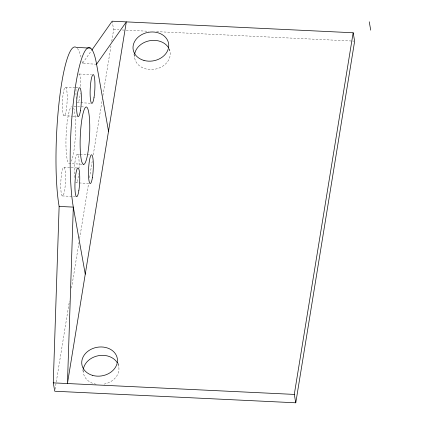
<?xml version="1.0" encoding="UTF-8"?>
<svg xmlns="http://www.w3.org/2000/svg" width="424" height="424" viewBox="0 0 424 424"><rect width="100%" height="100%" fill="white"/><g stroke="black" fill="none" stroke-linecap="round" stroke-linejoin="round"><path stroke-width="0.32" stroke-dasharray="2.12 1.59" d="M55.083 389.28L69.43 301.151M71.555 288.092L78.997 242.396M79.633 238.479L88.563 183.645M89.517 177.767L92.178 161.449M93.238 154.919L102.274 99.433M102.91 95.517L110.987 45.903M111.729 41.335L113.643 29.585L112.148 21.2M96.577 64.194L82.399 63.515L91.436 50.663M113.643 29.585L118.927 29.834M122.229 29.993L125.531 30.152M126.188 30.184L148.638 31.259M156.562 31.641L352.01 41.017M352.673 41.049L353.992 41.112M79.262 74.015L91.505 74.598M65.694 87.148A14.379 2.316 -87.3 0 1 66.287 109.827A14.379 2.316 -87.3 0 1 62.402 107.357A14.379 2.316 -87.3 0 1 65.694 87.148L75.361 87.614M76.002 87.646L78.583 87.768M90.354 103.218L77.465 102.603A14.379 2.316 -87.3 0 0 80.3 93.381M73.85 106.445L84.805 106.97M63.897 115.736L72.271 116.139M72.917 116.171L78.074 116.42M77.64 154.203L79.569 154.299M80.216 154.331L86.66 154.638M87.302 154.67L89.883 154.792M81.858 164.178L68.969 163.558L67.872 161.846A28.763 4.638 -87.3 0 1 66.282 132.118A28.763 4.638 -87.3 0 1 71.343 106.62M64.066 167.342A14.379 2.316 -87.3 0 1 64.66 190.021A14.379 2.316 -87.3 0 1 60.78 187.551A14.379 2.316 -87.3 0 1 64.066 167.342L70.511 167.65M71.158 167.681L76.956 167.962M88.727 183.412L75.843 182.792A14.379 2.316 -87.3 0 0 78.673 173.575M62.27 195.93L76.447 196.609M169.531 48.776L170.109 52.004M133.958 54.039L134.647 57.908M118.137 363.124L118.826 366.993M82.786 369.675L83.364 372.897M73.665 108.094A28.763 4.638 -87.3 0 1 75.451 134.069A28.763 4.638 -87.3 0 1 71.455 161.157M78.652 74.131A14.379 2.316 -87.3 0 1 80.73 87.227M76.288 98.776A14.379 2.316 -87.3 0 1 76.087 87.503M74.518 177.598A14.379 2.316 -87.3 0 1 76.553 155.046A14.379 2.316 -87.3 0 1 79.081 168.047M117.909 363.962A17.978 14.49 -10.1 0 1 103.387 384.25M96.105 384.239A17.978 14.49 -10.1 0 1 83.237 370.364M169.192 48.972A17.978 14.49 -10.1 0 1 154.67 69.26A17.978 14.49 -10.1 0 1 134.567 54.738M77.327 48.368A88.086 14.199 -87.3 0 1 81.026 57.108M81.97 61.236A88.086 14.199 -87.3 0 1 82.399 63.515"/><path stroke-width="0.64" d="M91.817 50.122L112.148 21.2L353.16 32.765L354.649 41.144L295.772 402.8L54.765 391.235L53.27 382.856L59.132 206.43A88.086 14.199 -87.3 0 1 58.92 103.875A88.086 14.199 -87.3 0 1 76.267 47.419L90.445 48.098M295.772 402.8L294.283 394.415L353.16 32.765M96.577 64.194L126.326 21.878L67.448 383.534L73.31 207.108A88.086 14.199 -87.3 0 1 75.801 84.312A88.086 14.199 -87.3 0 1 96.577 64.194L108.523 131.249M59.132 206.43L73.31 207.108L85.256 274.164M53.27 382.856L294.283 394.415M369.235 21.778L370.73 30.157M83.374 369.092A17.978 14.49 -10.1 0 1 98.416 355.704A17.978 14.49 -10.1 0 1 117.316 362.827M134.657 54.102A17.978 14.49 -10.1 0 1 149.698 40.715A17.978 14.49 -10.1 0 1 168.598 47.838M83.146 164.242L82.049 162.53A28.763 4.638 -87.3 0 1 82.664 115.09A28.763 4.638 -87.3 0 1 89.766 126.156A28.763 4.638 -87.3 0 1 83.146 164.242M78.838 190.699A14.379 2.316 -87.3 0 0 78.244 168.021A14.379 2.316 -87.3 0 0 74.953 188.23A14.379 2.316 -87.3 0 0 78.838 190.699M92.411 177.561A14.379 2.316 -87.3 0 0 91.812 154.887A14.379 2.316 -87.3 0 0 88.526 175.091A14.379 2.316 -87.3 0 0 92.411 177.561M94.033 97.366A14.379 2.316 -87.3 0 0 93.439 74.693A14.379 2.316 -87.3 0 0 90.148 94.897A14.379 2.316 -87.3 0 0 94.033 97.366M80.465 110.505A14.379 2.316 -87.3 0 0 79.871 87.832A14.379 2.316 -87.3 0 0 76.58 108.035A14.379 2.316 -87.3 0 0 80.465 110.505M92.724 375.431A17.978 14.49 -10.1 0 0 117.331 358.609A17.978 14.49 -10.1 0 0 88.748 350.648A17.978 14.49 -10.1 0 0 92.724 375.431M144.001 60.441A17.978 14.49 -10.1 0 0 168.614 43.619A17.978 14.49 -10.1 0 0 140.031 35.658A17.978 14.49 -10.1 0 0 144.001 60.441"/></g></svg>
